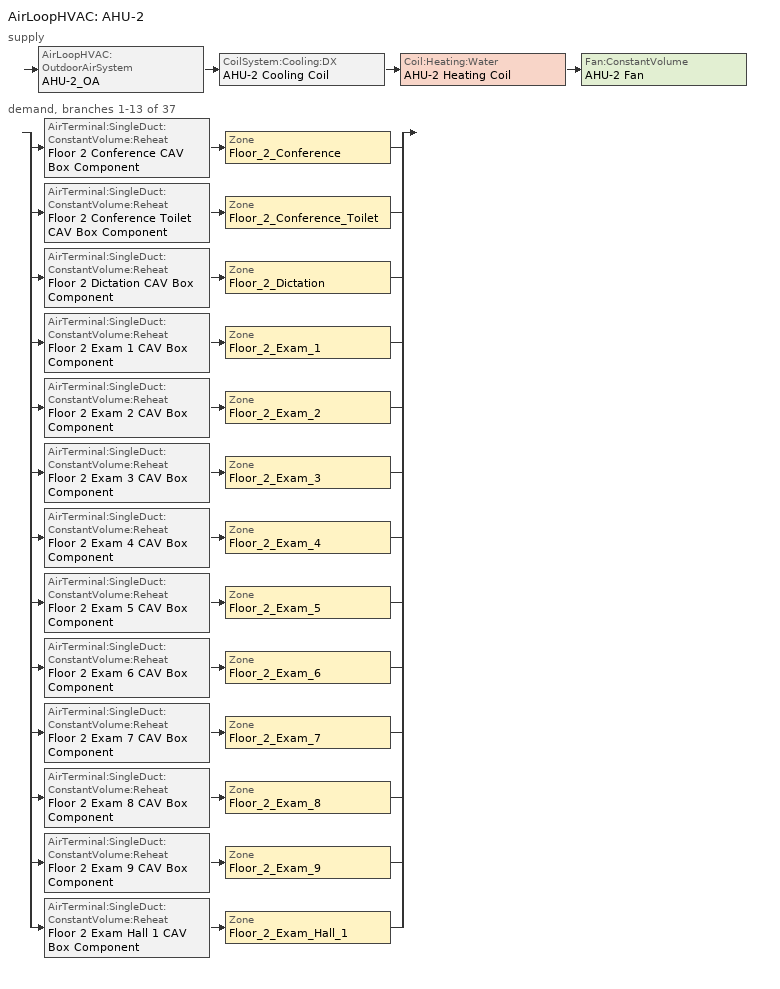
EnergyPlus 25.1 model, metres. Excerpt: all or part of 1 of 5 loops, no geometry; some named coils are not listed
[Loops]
AirLoopHVAC 'AHU-2'
 supply: AirLoopHVAC:OutdoorAirSystem 'AHU-2_OA' > CoilSystem:Cooling:DX 'AHU-2 Cooling Coil' > Coil:Heating:Water 'AHU-2 Heating Coil' > Fan:ConstantVolume 'AHU-2 Fan'
 demand, branches 1-13 of 37: split
  | AirTerminal:SingleDuct:ConstantVolume:Reheat 'Floor 2 Conference CAV Box Component' > Zone 'Floor_2_Conference'
  | AirTerminal:SingleDuct:ConstantVolume:Reheat 'Floor 2 Conference Toilet CAV Box Component' > Zone 'Floor_2_Conference_Toilet'
  | AirTerminal:SingleDuct:ConstantVolume:Reheat 'Floor 2 Dictation CAV Box Component' > Zone 'Floor_2_Dictation'
  | AirTerminal:SingleDuct:ConstantVolume:Reheat 'Floor 2 Exam 1 CAV Box Component' > Zone 'Floor_2_Exam_1'
  | AirTerminal:SingleDuct:ConstantVolume:Reheat 'Floor 2 Exam 2 CAV Box Component' > Zone 'Floor_2_Exam_2'
  | AirTerminal:SingleDuct:ConstantVolume:Reheat 'Floor 2 Exam 3 CAV Box Component' > Zone 'Floor_2_Exam_3'
  | AirTerminal:SingleDuct:ConstantVolume:Reheat 'Floor 2 Exam 4 CAV Box Component' > Zone 'Floor_2_Exam_4'
  | AirTerminal:SingleDuct:ConstantVolume:Reheat 'Floor 2 Exam 5 CAV Box Component' > Zone 'Floor_2_Exam_5'
  | AirTerminal:SingleDuct:ConstantVolume:Reheat 'Floor 2 Exam 6 CAV Box Component' > Zone 'Floor_2_Exam_6'
  | AirTerminal:SingleDuct:ConstantVolume:Reheat 'Floor 2 Exam 7 CAV Box Component' > Zone 'Floor_2_Exam_7'
  | AirTerminal:SingleDuct:ConstantVolume:Reheat 'Floor 2 Exam 8 CAV Box Component' > Zone 'Floor_2_Exam_8'
  | AirTerminal:SingleDuct:ConstantVolume:Reheat 'Floor 2 Exam 9 CAV Box Component' > Zone 'Floor_2_Exam_9'
  | AirTerminal:SingleDuct:ConstantVolume:Reheat 'Floor 2 Exam Hall 1 CAV Box Component' > Zone 'Floor_2_Exam_Hall_1'
[DesignSpecification:OutdoorAir] Outdoor Air Method=Maximum; Outdoor Air Flow per Zone {m3/s}=0; Outdoor Air Flow Air Changes per Hour {1/hr}=0
Name | Outdoor Air Flow per Person {m3/s-person} | Outdoor Air Flow per Zone Floor Area {m3/s-m2} | Outdoor Air Schedule
DSOA_Floor_2_Exam_1; DSOA_Floor_2_Exam_2; DSOA_Floor_2_Exam_3; DSOA_Floor_2_Exam_4; DSOA_Floor_2_Exam_5; DSOA_Floor_2_Exam_6; DSOA_Floor_2_Exam_7; DSOA_Floor_2_Exam_8; DSOA_Floor_2_Exam_9; DSOA_Floor_2_X_Ray; DSOA_Floor_2_Nurse_Station_1; DSOA_Floor_2_Nurse_Station_2 | 0.000157316 | 0.00169333 | OutpatientHealthHVACAvail
DSOA_Floor_2_Dictation; DSOA_Floor_2_Office; DSOA_Floor_2_Scheduling_1; DSOA_Floor_2_Scheduling_2; DSOA_Floor_2_Work; DSOA_Floor_2_Reception; DSOA_Floor_2_Conference | 7.07921e-05 | 0.000762 | OutpatientOfficeHVACAvail
DSOA_Floor_2_Exam_Hall_1; DSOA_Floor_2_Exam_Hall_2; DSOA_Floor_2_Exam_Hall_3; DSOA_Floor_2_Exam_Hall_4; DSOA_Floor_2_Exam_Hall_5; DSOA_Floor_2_Exam_Hall_6; DSOA_Floor_2_Office_Hall; DSOA_Floor_2_Reception_Hall; DSOA_Floor_2_Work_Hall; DSOA_Floor_2_Lounge; DSOA_Floor_2_Janitor; DSOA_Floor_2_Storage_1; DSOA_Floor_2_Storage_2; DSOA_Floor_2_Storage_3; DSOA_Floor_2_Utility | 7.07921e-05 | 0.000762 | OutpatientHealthHVACAvail
DSOA_Floor_2_Conference_Toilet; DSOA_Floor_2_Reception_Toilet; DSOA_Floor_2_Work_Toilet | 0 | 0 | OutpatientHealthHVACAvail
[ZoneControl:Thermostat]
ZC_Floor_2_Conference: Zone or ZoneList=Floor_2_Conference; Control Type Schedule=Floor_2_Conference Zn Thermostat Schedule; Control 1=TSDSP_Floor_2_Conference; Temperature Difference Between Cutout And Setpoint {deltaC}=0
[ThermostatSetpoint:DualSetpoint]
TSDSP_Floor_2_Conference: Heating Setpoint Temperature Schedule=OutpatientOfficeHtgSetpt; Cooling Setpoint Temperature Schedule=OutpatientOfficeClgSetpt
[DesignSpecification:ZoneAirDistribution]
CAV_Zone_AirDistribution: Zone Air Distribution Effectiveness in Cooling Mode=1; Zone Air Distribution Effectiveness in Heating Mode=1; Minimum Zone Ventilation Efficiency=0.6
[Sizing:Zone] Zone Cooling Design Supply Air Temperature Input Method=TemperatureDifference; Zone Cooling Design Supply Air Temperature {C}=12.8; Zone Cooling Design Supply Air Temperature Difference {deltaC}=8.33333; Zone Heating Design Supply Air Temperature Input Method=TemperatureDifference; Zone Heating Design Supply Air Temperature {C}=40; Zone Heating Design Supply Air Temperature Difference {deltaC}=13.8889; Zone Cooling Design Supply Air Humidity Ratio {kgWater/kgDryAir}=0.0085; Zone Heating Design Supply Air Humidity Ratio {kgWater/kgDryAir}=0.008; Cooling Design Air Flow Rate {m3/s}=0; Cooling Minimum Air Flow Fraction=0; Heating Design Air Flow Method=DesignDay; Heating Design Air Flow Rate {m3/s}=0; Design Specification Zone Air Distribution Object=CAV_Zone_AirDistribution; Zone Load Sizing Method=Sensible Load Only No Latent Load; Zone Latent Cooling Design Supply Air Humidity Ratio Input Method=HumidityRatioDifference; Zone Cooling Design Supply Air Humidity Ratio Difference {kgWater/kgDryAir}=0.005; Zone Latent Heating Design Supply Air Humidity Ratio Input Method=HumidityRatioDifference; Zone Humidification Design Supply Air Humidity Ratio Difference {kgWater/kgDryAir}=0.005
Name | Design Specification Outdoor Air Object | Cooling Design Air Flow Method | Cooling Minimum Air Flow per Zone Floor Area {m3/s-m2}
Floor_2_Conference | DSOA_Floor_2_Conference | DesignDay
Floor_2_Conference_Toilet | DSOA_Floor_2_Conference_Toilet | DesignDayWithLimit | 0
Floor_2_Dictation | DSOA_Floor_2_Dictation | DesignDay
Floor_2_Exam_1 | DSOA_Floor_2_Exam_1 | DesignDayWithLimit | 0.00507968
Floor_2_Exam_2 | DSOA_Floor_2_Exam_2 | DesignDayWithLimit | 0.00507968
Floor_2_Exam_3 | DSOA_Floor_2_Exam_3 | DesignDayWithLimit | 0.00507968
Floor_2_Exam_4 | DSOA_Floor_2_Exam_4 | DesignDayWithLimit | 0.00507968
Floor_2_Exam_5 | DSOA_Floor_2_Exam_5 | DesignDayWithLimit | 0.00507968
Floor_2_Exam_6 | DSOA_Floor_2_Exam_6 | DesignDayWithLimit | 0.00507968
Floor_2_Exam_7 | DSOA_Floor_2_Exam_7 | DesignDayWithLimit | 0.00507968
Floor_2_Exam_8 | DSOA_Floor_2_Exam_8 | DesignDayWithLimit | 0.00507968
Floor_2_Exam_9 | DSOA_Floor_2_Exam_9 | DesignDayWithLimit | 0.00507968
Floor_2_Exam_Hall_1 | DSOA_Floor_2_Exam_Hall_1 | DesignDay
[Sizing:System]
AHU-2: Type of Load to Size On=Sensible; Design Outdoor Air Flow Rate {m3/s}=autosize; Central Heating Maximum System Air Flow Ratio=1; Preheat Design Temperature {C}=7; Preheat Design Humidity Ratio {kgWater/kgDryAir}=0.008; Precool Design Temperature {C}=12.8; Precool Design Humidity Ratio {kgWater/kgDryAir}=0.008; Central Cooling Design Supply Air Temperature {C}=12.8; Central Heating Design Supply Air Temperature {C}=-15; Type of Zone Sum to Use=Coincident; 100% Outdoor Air in Cooling=No; 100% Outdoor Air in Heating=No; Central Cooling Design Supply Air Humidity Ratio {kgWater/kgDryAir}=0.0078; Central Heating Design Supply Air Humidity Ratio {kgWater/kgDryAir}=0.0078; Cooling Supply Air Flow Rate Method=DesignDay; Cooling Supply Air Flow Rate {m3/s}=0; Heating Supply Air Flow Rate Method=DesignDay; Heating Supply Air Flow Rate {m3/s}=0; System Outdoor Air Method=ZoneSum; Cooling Design Capacity Method=CoolingDesignCapacity; Cooling Design Capacity {W}=autosize; Heating Design Capacity Method=HeatingDesignCapacity; Heating Design Capacity {W}=autosize
[AirTerminal:SingleDuct:ConstantVolume:Reheat] Availability Schedule=Always On Discrete; Maximum Air Flow Rate {m3/s}=autosize; Maximum Hot Water or Steam Flow Rate {m3/s}=autosize; Minimum Hot Water or Steam Flow Rate {m3/s}=0; Convergence Tolerance=0.001; Maximum Reheat Air Temperature {C}=35
Name | Reheat Coil
Floor 2 Conference CAV Box Component | Floor 2 Conference CAV Box Reheat Coil
Floor 2 Conference Toilet CAV Box Component | Floor 2 Conference Toilet CAV Box Reheat Coil
Floor 2 Dictation CAV Box Component | Floor 2 Dictation CAV Box Reheat Coil
Floor 2 Exam 1 CAV Box Component | Floor 2 Exam 1 CAV Box Reheat Coil
Floor 2 Exam 2 CAV Box Component | Floor 2 Exam 2 CAV Box Reheat Coil
Floor 2 Exam 3 CAV Box Component | Floor 2 Exam 3 CAV Box Reheat Coil
Floor 2 Exam 4 CAV Box Component | Floor 2 Exam 4 CAV Box Reheat Coil
Floor 2 Exam 5 CAV Box Component | Floor 2 Exam 5 CAV Box Reheat Coil
Floor 2 Exam 6 CAV Box Component | Floor 2 Exam 6 CAV Box Reheat Coil
Floor 2 Exam 7 CAV Box Component | Floor 2 Exam 7 CAV Box Reheat Coil
Floor 2 Exam 8 CAV Box Component | Floor 2 Exam 8 CAV Box Reheat Coil
Floor 2 Exam 9 CAV Box Component | Floor 2 Exam 9 CAV Box Reheat Coil
Floor 2 Exam Hall 1 CAV Box Component | Floor 2 Exam Hall 1 CAV Box Reheat Coil
[Zone equipment]
Floor_2_Conference: Floor 2 Conference CAV Box Component
Floor_2_Conference_Toilet: Floor 2 Conference Toilet Exhaust Fan, Floor 2 Conference Toilet CAV Box Component
Floor_2_Dictation: Floor 2 Dictation CAV Box Component
Floor_2_Exam_1: Floor 2 Exam 1 CAV Box Component
Floor_2_Exam_2: Floor 2 Exam 2 CAV Box Component
Floor_2_Exam_3: Floor 2 Exam 3 CAV Box Component
Floor_2_Exam_4: Floor 2 Exam 4 CAV Box Component
Floor_2_Exam_5: Floor 2 Exam 5 CAV Box Component
Floor_2_Exam_6: Floor 2 Exam 6 CAV Box Component
Floor_2_Exam_7: Floor 2 Exam 7 CAV Box Component
Floor_2_Exam_8: Floor 2 Exam 8 CAV Box Component
Floor_2_Exam_9: Floor 2 Exam 9 CAV Box Component
Floor_2_Exam_Hall_1: Floor 2 Exam Hall 1 CAV Box Component
[Fan:ConstantVolume]
AHU-2 Fan: Availability Schedule=OutpatientHealthHVACAvail; Fan Total Efficiency=0.57; Pressure Rise {Pa}=918.4; Maximum Flow Rate {m3/s}=autosize; Motor Efficiency=0.88; Motor In Airstream Fraction=1
[Fan:ZoneExhaust]
Floor 2 Conference Toilet Exhaust Fan: Availability Schedule=OutpatientHealthHVACAvail; Fan Total Efficiency=0.31; Pressure Rise {Pa}=249.1; Maximum Flow Rate {m3/s}=0.0503379; Balanced Exhaust Fraction Schedule=Always On Discrete
[Coil:Cooling:DX:TwoSpeed]
AHU-2 Cooling Coil: Availability Schedule=Always On Discrete; High Speed Gross Rated Total Cooling Capacity {W}=AUTOSIZE; High Speed Rated Sensible Heat Ratio=AUTOSIZE; High Speed Gross Rated Cooling COP {W/W}=3.3; High Speed Rated Air Flow Rate {m3/s}=AUTOSIZE; Total Cooling Capacity Function of Temperature Curve=LgDX_OpHC_CapFT; Total Cooling Capacity Function of Flow Fraction Curve=LgDX_OpHC_CapFF; Energy Input Ratio Function of Temperature Curve=LgDX_OpHC_EIRFT; Energy Input Ratio Function of Flow Fraction Curve=LgDX_OpHC_EIRFF; Part Load Fraction Correlation Curve=LgDX_OpHC_PLR; Low Speed Gross Rated Total Cooling Capacity {W}=AUTOSIZE; Low Speed Gross Rated Sensible Heat Ratio=AUTOSIZE; Low Speed Gross Rated Cooling COP {W/W}=3.3; Low Speed Rated Air Flow Rate {m3/s}=AUTOSIZE; Low Speed Total Cooling Capacity Function of Temperature Curve=LgDX_OpHC_CapFT; Low Speed Energy Input Ratio Function of Temperature Curve=LgDX_OpHC_EIRFT
[Coil:Heating:Water]
AHU-2 Heating Coil: Availability Schedule=Always On Discrete; U-Factor Times Area Value {W/K}=AUTOSIZE; Maximum Water Flow Rate {m3/s}=AUTOSIZE; Performance Input Method=UFactorTimesAreaAndDesignWaterFlowRate; Rated Capacity {W}=AUTOSIZE; Rated Inlet Water Temperature {C}=71.1111; Rated Inlet Air Temperature {C}=16.6; Rated Outlet Water Temperature {C}=48.8889; Rated Outlet Air Temperature {C}=32.2
[CoilSystem:Cooling:DX]
AHU-2 Cooling Coil: Availability Schedule=Always On Discrete; Cooling Coil=AHU-2 Cooling Coil
[HeatExchanger:AirToAir:SensibleAndLatent]
AHU-2 HtRcvry: Availability Schedule=Always Off Discrete; Nominal Supply Air Flow Rate {m3/s}=autosize; Sensible Effectiveness at 100% Heating Air Flow=0.6; Latent Effectiveness at 100% Heating Air Flow=0; Sensible Effectiveness at 100% Cooling Air Flow=0.6; Latent Effectiveness at 100% Cooling Air Flow=0; Nominal Electric Power {W}=0; Supply Air Outlet Temperature Control=No; Heat Exchanger Type=Plate; Frost Control Type=None; Threshold Temperature {C}=1.7; Economizer Lockout=Yes; Sensible Effectiveness of Heating Air Flow Curve=CAV_2 HtRcvry_1; Sensible Effectiveness of Cooling Air Flow Curve=CAV_2 HtRcvry_3
[Controller:WaterCoil]
AHU-2_HeatC_Controller: Control Variable=Temperature; Action=NORMAL; Actuator Variable=FLOW; Controller Convergence Tolerance {deltaC}=0.0001; Maximum Actuated Flow {m3/s}=AUTOSIZE; Minimum Actuated Flow {m3/s}=0
[Controller:OutdoorAir]
AHU-2_OA_Controller: Minimum Outdoor Air Flow Rate {m3/s}=0; Maximum Outdoor Air Flow Rate {m3/s}=AUTOSIZE; Economizer Control Type=NoEconomizer; Economizer Control Action Type=ModulateFlow; Economizer Maximum Limit Dry-Bulb Temperature {C}=23.8889; Economizer Maximum Limit Enthalpy {J/kg}=64000; Lockout Type=LockoutWithHeating; Minimum Limit Type=FixedMinimum; Minimum Outdoor Air Schedule=OutpatientHealthHVACAvail; Maximum Fraction of Outdoor Air Schedule=OutpatientHealthHVACAvail; Mechanical Ventilation Controller=AHU-2_DCV
[Controller:MechanicalVentilation]
AHU-2_DCV: Availability Schedule=OutpatientHealthHVACAvail; Demand Controlled Ventilation=Yes; System Outdoor Air Method=ZoneSum; Zone or ZoneList 1=Floor_2_Conference; Design Specification Outdoor Air Object Name 1=DSOA_Floor_2_Conference; Zone or ZoneList 2=Floor_2_Conference_Toilet; Design Specification Outdoor Air Object Name 2=DSOA_Floor_2_Conference_Toilet; Zone or ZoneList 3=Floor_2_Dictation; Design Specification Outdoor Air Object Name 3=DSOA_Floor_2_Dictation; Zone or ZoneList 4=Floor_2_Exam_1; Design Specification Outdoor Air Object Name 4=DSOA_Floor_2_Exam_1; Zone or ZoneList 5=Floor_2_Exam_2; Design Specification Outdoor Air Object Name 5=DSOA_Floor_2_Exam_2; Zone or ZoneList 6=Floor_2_Exam_3; Design Specification Outdoor Air Object Name 6=DSOA_Floor_2_Exam_3; Zone or ZoneList 7=Floor_2_Exam_4; Design Specification Outdoor Air Object Name 7=DSOA_Floor_2_Exam_4; Zone or ZoneList 8=Floor_2_Exam_5; Design Specification Outdoor Air Object Name 8=DSOA_Floor_2_Exam_5; Zone or ZoneList 9=Floor_2_Exam_6; Design Specification Outdoor Air Object Name 9=DSOA_Floor_2_Exam_6; Zone or ZoneList 10=Floor_2_Exam_7; Design Specification Outdoor Air Object Name 10=DSOA_Floor_2_Exam_7; Zone or ZoneList 11=Floor_2_Exam_8; Design Specification Outdoor Air Object Name 11=DSOA_Floor_2_Exam_8; Zone or ZoneList 12=Floor_2_Exam_9; Design Specification Outdoor Air Object Name 12=DSOA_Floor_2_Exam_9; Zone or ZoneList 13=Floor_2_Exam_Hall_1; Design Specification Outdoor Air Object Name 13=DSOA_Floor_2_Exam_Hall_1; Zone or ZoneList 14=Floor_2_Exam_Hall_2; Design Specification Outdoor Air Object Name 14=DSOA_Floor_2_Exam_Hall_2; Zone or ZoneList 15=Floor_2_Exam_Hall_3; Design Specification Outdoor Air Object Name 15=DSOA_Floor_2_Exam_Hall_3; Zone or ZoneList 16=Floor_2_Exam_Hall_4; Design Specification Outdoor Air Object Name 16=DSOA_Floor_2_Exam_Hall_4; Zone or ZoneList 17=Floor_2_Exam_Hall_5; Design Specification Outdoor Air Object Name 17=DSOA_Floor_2_Exam_Hall_5; Zone or ZoneList 18=Floor_2_Exam_Hall_6; Design Specification Outdoor Air Object Name 18=DSOA_Floor_2_Exam_Hall_6; Zone or ZoneList 19=Floor_2_Janitor; Design Specification Outdoor Air Object Name 19=DSOA_Floor_2_Janitor; Zone or ZoneList 20=Floor_2_Lounge; Design Specification Outdoor Air Object Name 20=DSOA_Floor_2_Lounge; Zone or ZoneList 21=Floor_2_Nurse_Station_1; Design Specification Outdoor Air Object Name 21=DSOA_Floor_2_Nurse_Station_1; Zone or ZoneList 22=Floor_2_Nurse_Station_2; Design Specification Outdoor Air Object Name 22=DSOA_Floor_2_Nurse_Station_2; Zone or ZoneList 23=Floor_2_Office; Design Specification Outdoor Air Object Name 23=DSOA_Floor_2_Office; Zone or ZoneList 24=Floor_2_Office_Hall; Design Specification Outdoor Air Object Name 24=DSOA_Floor_2_Office_Hall; Zone or ZoneList 25=Floor_2_Reception; Design Specification Outdoor Air Object Name 25=DSOA_Floor_2_Reception; Zone or ZoneList 26=Floor_2_Reception_Hall; Design Specification Outdoor Air Object Name 26=DSOA_Floor_2_Reception_Hall; Zone or ZoneList 27=Floor_2_Reception_Toilet; Design Specification Outdoor Air Object Name 27=DSOA_Floor_2_Reception_Toilet; Zone or ZoneList 28=Floor_2_Scheduling_1; Design Specification Outdoor Air Object Name 28=DSOA_Floor_2_Scheduling_1; Zone or ZoneList 29=Floor_2_Scheduling_2; Design Specification Outdoor Air Object Name 29=DSOA_Floor_2_Scheduling_2; Zone or ZoneList 30=Floor_2_Storage_1; Design Specification Outdoor Air Object Name 30=DSOA_Floor_2_Storage_1; Zone or ZoneList 31=Floor_2_Storage_2; Design Specification Outdoor Air Object Name 31=DSOA_Floor_2_Storage_2; Zone or ZoneList 32=Floor_2_Storage_3; Design Specification Outdoor Air Object Name 32=DSOA_Floor_2_Storage_3; Zone or ZoneList 33=Floor_2_Utility; Design Specification Outdoor Air Object Name 33=DSOA_Floor_2_Utility; Zone or ZoneList 34=Floor_2_Work; Design Specification Outdoor Air Object Name 34=DSOA_Floor_2_Work; Zone or ZoneList 35=Floor_2_Work_Hall; Design Specification Outdoor Air Object Name 35=DSOA_Floor_2_Work_Hall; Zone or ZoneList 36=Floor_2_Work_Toilet; Design Specification Outdoor Air Object Name 36=DSOA_Floor_2_Work_Toilet; Zone or ZoneList 37=Floor_2_X_Ray; Design Specification Outdoor Air Object Name 37=DSOA_Floor_2_X_Ray
[AirLoopHVAC]
AHU-2: Design Supply Air Flow Rate {m3/s}=AUTOSIZE
[SetpointManager:MixedAir] Control Variable=Temperature
Name | Setpoint Node or NodeList
AHU-2_CoolC SAT Manager | AHU-2_CoolC-AHU-2_HeatCNode
AHU-2_OAMixed Air Temp Manager | AHU-2_OA-AHU-2_CoolCNode
AHU-2_HtRcvry OA Outlet Node Air Temp Manager | AHU-2_HtRcvry OA Outlet Node
[SetpointManager:Warmest]
AHU-2 Supply Air Temperature Manager: Control Variable=Temperature; HVAC Air Loop=AHU-2; Minimum Setpoint Temperature {C}=12.8; Maximum Setpoint Temperature {C}=21.1111; Strategy=MaximumTemperature; Setpoint Node or NodeList=AHU-2 Supply Equipment Outlet Node
[Schedule:Day:Hourly]
OutpatientHealthHVACAvailWD: 0, 0, 0, 0, 0, 0, 1, 1, 1, 1, 1, 1, 1, 1, 1, 1, 1, 1, 1, 1, 1, 1, 0, 0
OutpatientHealthHVACAvailSat: 0, 0, 0, 0, 0, 0, 1, 1, 1, 1, 1, 1, 1, 1, 1, 1, 1, 1, 1, 0, 0, 0, 0, 0
OutpatientHealthHVACAvailSun: 0, 0, 0, 0, 0, 0, 0, 1, 1, 1, 1, 1, 1, 1, 1, 1, 0, 0, 0, 0, 0, 0, 0, 0
OutpatientOfficeHVACAvailWD: 0, 0, 0, 0, 0, 1, 1, 1, 1, 1, 1, 1, 1, 1, 1, 1, 1, 1, 1, 1, 1, 1, 1, 1
OutpatientOfficeHVACAvailSat; OutpatientOfficeHVACAvailSun: 0, 0, 0, 0, 0, 0, 0, 0, 0, 0, 0, 0, 0, 0, 0, 0, 0, 0, 0, 0, 0, 0, 0, 0
OutpatientOfficeHtgSetptWD; OutpatientOfficeHtgSetptSat; OutpatientOfficeHtgSetptSun: 21.11, 21.11, 21.11, 21.11, 21.11, 21.11, 21.11, 21.11, 21.11, 21.11, 21.11, 21.11, 21.11, 21.11, 21.11, 21.11, 21.11, 21.11, 21.11, 21.11, 21.11, 21.11, 21.11, 21.11
OutpatientOfficeClgSetptWD; OutpatientOfficeClgSetptSat; OutpatientOfficeClgSetptSun: 23.89, 23.89, 23.89, 23.89, 23.89, 23.89, 23.89, 23.89, 23.89, 23.89, 23.89, 23.89, 23.89, 23.89, 23.89, 23.89, 23.89, 23.89, 23.89, 23.89, 23.89, 23.89, 23.89, 23.89
[Schedule:Week:Daily]
OutpatientHealthHVACAvailWk: OutpatientHealthHVACAvailSun, OutpatientHealthHVACAvailWD, OutpatientHealthHVACAvailWD, OutpatientHealthHVACAvailWD, OutpatientHealthHVACAvailWD, OutpatientHealthHVACAvailWD, OutpatientHealthHVACAvailSat, OutpatientHealthHVACAvailSun, OutpatientHealthHVACAvailWD, OutpatientHealthHVACAvailWD, OutpatientHealthHVACAvailSun, OutpatientHealthHVACAvailSun
OutpatientOfficeClgSetptWk: OutpatientOfficeClgSetptSun, OutpatientOfficeClgSetptWD, OutpatientOfficeClgSetptWD, OutpatientOfficeClgSetptWD, OutpatientOfficeClgSetptWD, OutpatientOfficeClgSetptWD, OutpatientOfficeClgSetptSat, OutpatientOfficeClgSetptSun, OutpatientOfficeClgSetptWD, OutpatientOfficeClgSetptWD, OutpatientOfficeClgSetptSun, OutpatientOfficeClgSetptSun
OutpatientOfficeHVACAvailWk: OutpatientOfficeHVACAvailSun, OutpatientOfficeHVACAvailWD, OutpatientOfficeHVACAvailWD, OutpatientOfficeHVACAvailWD, OutpatientOfficeHVACAvailWD, OutpatientOfficeHVACAvailWD, OutpatientOfficeHVACAvailSat, OutpatientOfficeHVACAvailSun, OutpatientOfficeHVACAvailWD, OutpatientOfficeHVACAvailWD, OutpatientOfficeHVACAvailSun, OutpatientOfficeHVACAvailSun
OutpatientOfficeHtgSetptWk: OutpatientOfficeHtgSetptSun, OutpatientOfficeHtgSetptWD, OutpatientOfficeHtgSetptWD, OutpatientOfficeHtgSetptWD, OutpatientOfficeHtgSetptWD, OutpatientOfficeHtgSetptWD, OutpatientOfficeHtgSetptSat, OutpatientOfficeHtgSetptSun, OutpatientOfficeHtgSetptWD, OutpatientOfficeHtgSetptWD, OutpatientOfficeHtgSetptSun, OutpatientOfficeHtgSetptSun
[Schedule:Year]
OutpatientHealthHVACAvail: OutpatientHealthHVACAvailWk, 1, 1, 12, 31
OutpatientOfficeClgSetpt: OutpatientOfficeClgSetptWk, 1, 1, 12, 31
OutpatientOfficeHVACAvail: OutpatientOfficeHVACAvailWk, 1, 1, 12, 31
OutpatientOfficeHtgSetpt: OutpatientOfficeHtgSetptWk, 1, 1, 12, 31
[Schedule:Constant]
Name | Hourly Value
Always On Discrete | 1
Always Off Discrete | 0
[Schedule:Compact]
Floor_2_Conference Zn Thermostat Schedule: Through: 12/31, For: AllDays, Until: 24:00, 4
[Curve:Quadratic]
Name | Coefficient1 Constant | Coefficient2 x | Coefficient3 x**2 | Minimum Value of x | Maximum Value of x
LgDX_OpHC_CapFF | 0.77136 | 0.34053 | -0.11088 | 0.75918 | 1.13877
LgDX_OpHC_EIRFF | 1.2055 | -0.32953 | 0.12308 | 0.75918 | 1.13877
LgDX_OpHC_PLR | 0.771 | 0.229 | 0 | 0 | 1
[Curve:Biquadratic] Minimum Value of x=17; Maximum Value of x=22; Minimum Value of y=13; Maximum Value of y=46
Name | Coefficient1 Constant | Coefficient2 x | Coefficient3 x**2 | Coefficient4 y | Coefficient5 y**2 | Coefficient6 x*y
LgDX_OpHC_CapFT | 0.42415 | 0.04426 | -0.00042 | 0.00333 | -8e-05 | -0.00021
LgDX_OpHC_EIRFT | 1.23649 | -0.02431 | 0.00057 | -0.01434 | 0.00063 | -0.00038
[Table:IndependentVariable]
HxAirFlowRatio: Linear, Linear, 0, 10, Dimensionless, 0.75, 1
[Table:IndependentVariableList]
effectiveness_IndependentVariableList: HxAirFlowRatio
[Table:Lookup]
CAV_2 HtRcvry_1; CAV_2 HtRcvry_3: effectiveness_IndependentVariableList, DivisorOnly, 0.6, 0, 10, Dimensionless, 0.65, 0.6
